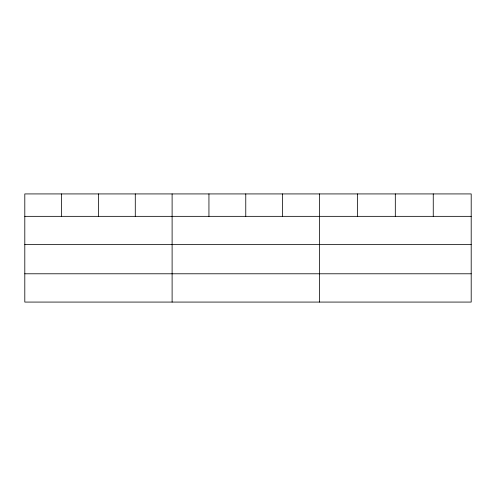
<?xml version="1.0" encoding="UTF-8"?>
<svg xmlns="http://www.w3.org/2000/svg" width="496" height="496" viewBox="0 0 496 496"><rect width="100%" height="100%" fill="white"/><g stroke="black" fill="none" stroke-linecap="round" stroke-linejoin="round"><path stroke-width="0.74" d="M471.2 244.633L471.2 193.924L24.8 193.924L24.8 302.076L471.2 302.076L471.2 244.633L24.8 244.633M24.8 216.343L471.2 216.343M24.8 273.786L471.2 273.786M433.256 193.924L433.256 216.343M395.312 193.924L395.312 216.343M357.368 193.924L357.368 216.343M319.424 193.924L319.424 302.076M282.596 193.924L282.596 216.343M245.768 193.924L245.768 216.343M208.94 193.924L208.94 216.343M172.112 193.924L172.112 302.076M135.284 193.924L135.284 216.343M98.456 193.924L98.456 216.343M61.628 193.924L61.628 216.343"/></g></svg>
